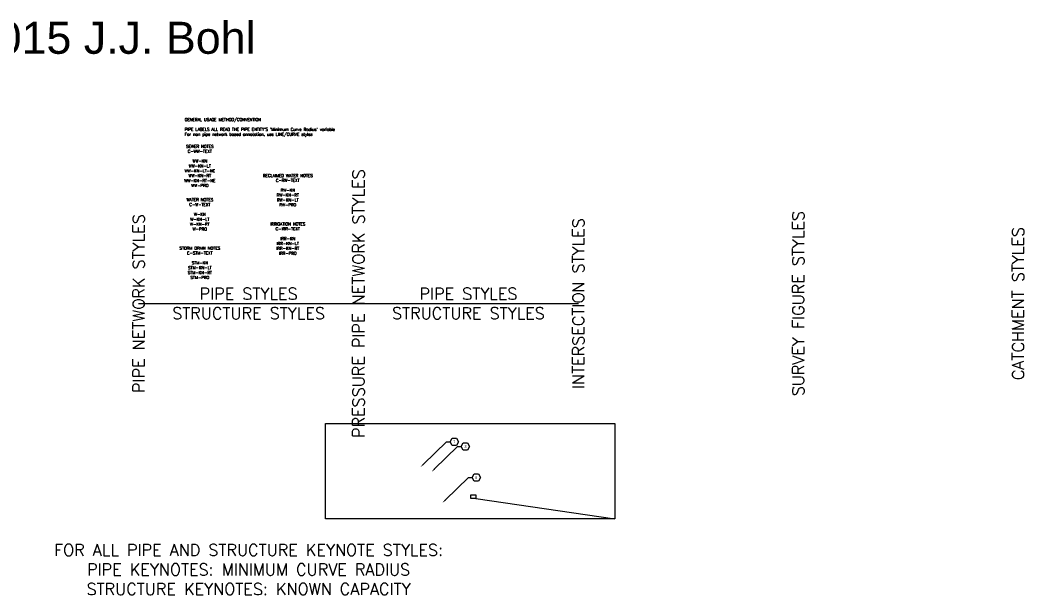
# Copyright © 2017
# Model space of a CAD drawing. Header units: feet. Extents: x -104 to 3239, y -492 to 540.
# Drawn here: x 1869 to 3239, y -316 to 469 of the extents above; entities that cross this region are included whole.
import ezdxf
from ezdxf import colors
from ezdxf.entities.mleader import LeaderData, LeaderLine
from ezdxf.enums import TextEntityAlignment as Align
from ezdxf.math import Vec2, Vec3

# ---------------------------------------------------------------- set-up
doc = ezdxf.new("R2010")
doc.units = ezdxf.units.FT
doc.header["$MEASUREMENT"] = 0
doc.layers.get('0').update_dxf_attribs({"color": 30})
doc.layers.get('Defpoints').update_dxf_attribs({"color": 30})
for name, color, linetype in [('_XREF', 1, 'Continuous'), ('C-ALIGN-TABLE', 3, 'Continuous'), ('C-DIMS', 2, 'Continuous'), ('C-IR-TEXT', 111, 'Continuous'), ('C-RW-TEXT', 201, 'Continuous'), ('C-STM-TEXT', 231, 'Continuous'), ('C-W-TEXT', 131, 'Continuous'), ('C-WW-TEXT', 91, 'Continuous')]:
    doc.layers.add(name, color=color, linetype=linetype)
doc.styles.add('ARIAL', font='arial.ttf')
doc.styles.add('Bury-Simplex', font='simplex.shx')
doc.styles.add('BURYLOGO', font='arial.ttf', dxfattribs={"height": 0.46})
doc.styles.get("Standard").update_dxf_attribs({"font": 'SIMPLEX.SHX'})

# ---------------------------------------------------------------- blocks, each defined once
blk = doc.blocks.new('bb')
at = {"layer": '_XREF'}
blk.add_line((2484.294, -179.761), (2488.967, -180.437), dxfattribs=at)
for points in [[(2479.235, -177.236), (2488.967, -177.236), (2488.967, -180.437), (2479.235, -180.437)], [(2484.122, -179.637), (2484.294, -179.637), (2484.294, -179.761), (2484.122, -179.761)]]:
    blk.add_lwpolyline(points, close=True, dxfattribs=at)
blk = doc.blocks.new('_TagHexagon')
at = {"color": 0, "linetype": 'ByBlock', "transparency": 16777216}
blk.add_lwpolyline([(-0.144, 0), (-0.072, 0.125), (0.072, 0.125), (0.144, 0), (0.072, -0.125), (-0.072, -0.125)], close=True, dxfattribs=at)
at = {"layer": 'C-DIMS', "color": 0, "transparency": 16777216, "style": 'ARIAL'}
blk.add_attdef('TAGNUMBER', text='', height=0.0938, dxfattribs=at).set_placement((0, 0), align=Align.MIDDLE)

msp = doc.modelspace()

# ---------------------------------------------------------------- linework, layer by layer
at = {"layer": 'Defpoints'}
for p, q in [((2030.8, 81.7), (2330.8, 81.7)), ((2330.8, 81.7), (2630.8, 81.7))]:
    msp.add_line(p, q, dxfattribs=at)

# ---------------------------------------------------------------- block references
at = {"layer": 'C-ALIGN-TABLE', "xscale": 40.54652674428195, "yscale": 40.54652674428195, "zscale": 40.54652674428195}
msp.add_blockref('bb', (-98238.4, 7104), dxfattribs=at)

# ---------------------------------------------------------------- texts
at = {"color": 1, "style": 'BURYLOGO'}
msp.add_text('Proprietary content and function Copyright © 2015 J.J. Bohl', height=43.75, dxfattribs=at).set_placement((1384.8, 444.5), align=Align.MIDDLE_CENTER)
at = {"layer": 'C-IR-TEXT', "insert": (2234.3, 170.3), "char_height": 4, "attachment_point": 5, "style": 'Bury-Simplex'}
msp.add_mtext('IRRIGATION NOTES\\PC-IRR-TEXT\\P\\PIRR-KN\\PIRR-KN-LT\\PIRR-KN-RT\\PIRR-PRO', dxfattribs=at)
at = {"layer": 'C-RW-TEXT', "insert": (2234.3, 236.4), "char_height": 4, "attachment_point": 5, "style": 'Bury-Simplex'}
msp.add_mtext('RECLAIMED WATER NOTES\\PC-RW-TEXT\\P\\PRW-KN\\PRW-KN-RT\\PRW-KN-LT\\PRW-PRO', dxfattribs=at)
at = {"layer": 'C-STM-TEXT', "insert": (2114.3, 137.2), "char_height": 4, "attachment_point": 5, "style": 'Bury-Simplex'}
msp.add_mtext('STORM DRAIN NOTES\\PC-STM-TEXT\\P\\PSTM-KN\\PSTM-KN-LT\\PSTM-KN-RT\\PSTM-PRO', dxfattribs=at)
at = {"layer": 'C-W-TEXT', "insert": (2114.3, 203.4), "char_height": 4, "attachment_point": 5, "style": 'Bury-Simplex'}
msp.add_mtext('WATER NOTES\\PC-W-TEXT\\P\\PW-KN\\PW-KN-LT\\PW-KN-RT\\PW-PRO', dxfattribs=at)
at = {"layer": 'C-WW-TEXT', "insert": (2114.3, 269.5), "char_height": 4, "attachment_point": 5, "style": 'Bury-Simplex'}
msp.add_mtext('SEWER NOTES\\PC-WW-TEXT\\P\\PWW-KN\\PWW-KN-LT\\PWW-KN-LT-NE\\PWW-KN-RT\\PWW-KN-RT-NE\\PWW-PRO', dxfattribs=at)
at = {"layer": 'Defpoints', "style": 'Bury-Simplex'}
for s, insert, char_height, attachment_point in [("GENERAL USAGE METHOD/CONVENTION\\P\\PPIPE LABELS ALL READ THE PIPE ENTITY'S 'Minimum Curve Radius' variable\\PFor non pipe network based annotation, use LINE/CURVE styles", (2093.7, 334.8), 4, 1), ('PIPE STYLES\\PSTRUCTURE STYLES', (2180.8, 81.7), 16, 5), ('PIPE STYLES\\PSTRUCTURE STYLES', (2480.8, 81.7), 16, 5), ('FOR ALL PIPE AND STRUCTURE KEYNOTE STYLES:\\PPIPE KEYNOTES: MINIMUM CURVE RADIUS\\PSTRUCTURE KEYNOTES: KNOWN CAPACITY', (2180.8, -281.5), 16, 5)]:
    msp.add_mtext(s, dxfattribs=dict(at, insert=insert, char_height=char_height, attachment_point=attachment_point))
at = {"layer": 'Defpoints', "char_height": 16, "attachment_point": 5, "rotation": 90, "style": 'Bury-Simplex'}
for s, insert in [('PRESSURE PIPE NETWORK STYLES', (2330.8, 81.7)), ('SURVEY FIGURE STYLES', (2930.8, 81.7)), ('PIPE NETWORK STYLES', (2030.8, 81.7)), ('INTERSECTION STYLES', (2630.8, 81.7)), ('CATCHMENT STYLES', (3230.8, 81.7))]:
    msp.add_mtext(s, dxfattribs=dict(at, insert=insert))

# ---------------------------------------------------------------- leaders
at = {"layer": '_XREF'}
ml = msp.add_multileader_block('Standard', dxfattribs=at)
ml.set_content('_TagHexagon', color=256, scale=40)
ml.set_attribute('TAGNUMBER', '7', width=0)
ml.set_leader_properties(color=256)
ml.build(insert=Vec2(0, 0))
ml.multileader.update_dxf_attribs({"dogleg_length": 0.12, "arrow_head_size": 6, "scale": 40})
ctx = ml.context
ctx.base_point, ctx.scale, ctx.char_height, ctx.arrow_head_size, ctx.landing_gap_size, ctx.plane_origin = Vec3(2455.8, -107), 40, 3.2, 6, 1.6, Vec3(2397.1, -178.8)
notes = []
notes.append((ctx, [(0, (1, 1, 0), (2451, -107), (1, 0), 4.8, [(0, [(2415.3, -141.7)], 0, [])])]))
ctx.block.insert = Vec3(2461.5, -107)
ml = msp.add_multileader_block('Standard', dxfattribs=at)
ml.set_content('_TagHexagon', color=256, scale=40)
ml.set_attribute('TAGNUMBER', '3', width=0)
ml.set_leader_properties(color=256)
ml.build(insert=Vec2(0, 0))
ml.multileader.update_dxf_attribs({"dogleg_length": 0.12, "arrow_head_size": 6, "scale": 40})
ctx = ml.context
ctx.base_point, ctx.scale, ctx.char_height, ctx.arrow_head_size, ctx.landing_gap_size, ctx.plane_origin = Vec3(2470.9, -113.5), 40, 3.2, 6, 1.6, Vec3(2412.2, -185.4)
notes.append((ctx, [(0, (1, 1, 0), (2466.1, -113.5), (1, 0), 4.8, [(0, [(2430.4, -148.3)], 0, [])])]))
ctx.block.insert = Vec3(2476.7, -113.5)
ml = msp.add_multileader_block('Standard', dxfattribs=at)
ml.set_content('_TagHexagon', color=256, scale=40)
ml.set_attribute('TAGNUMBER', '5', width=0)
ml.set_leader_properties(color=256)
ml.build(insert=Vec2(0, 0))
ml.multileader.update_dxf_attribs({"dogleg_length": 0.12, "arrow_head_size": 6, "scale": 40})
ctx = ml.context
ctx.base_point, ctx.scale, ctx.char_height, ctx.arrow_head_size, ctx.landing_gap_size, ctx.plane_origin = Vec3(2485.7, -155.9), 40, 3.2, 6, 1.6, Vec3(2427, -227.7)
notes.append((ctx, [(0, (1, 1, 0), (2480.9, -155.9), (1, 0), 4.8, [(0, [(2445.2, -190.6)], 0, [])])]))
ctx.block.insert = Vec3(2491.5, -155.9)
for ctx, leaders in notes:
    for number, flags, end, landing, length, lines in leaders:
        leader = LeaderData()
        leader.index, (leader.has_last_leader_line, leader.has_dogleg_vector, leader.attachment_direction) = number, flags
        leader.last_leader_point, leader.dogleg_vector, leader.dogleg_length = Vec3(end), Vec3(landing), length
        for number, points, colour, breaks in lines:
            line = LeaderLine()
            line.index, line.vertices, line.color, line.breaks = number, Vec3.list(points), colors.encode_raw_color(colour), breaks
            leader.lines.append(line)
        ctx.leaders.append(leader)

doc.saveas('drawing.dxf')
